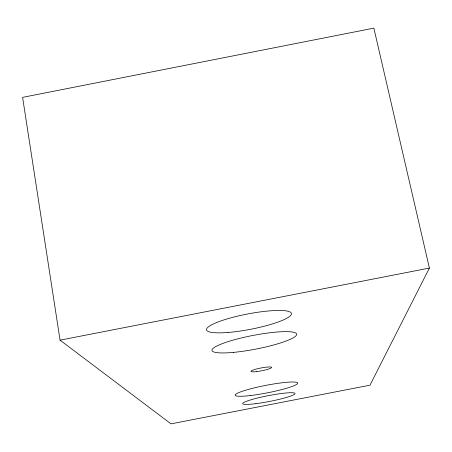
<?xml version="1.0" encoding="UTF-8"?>
<svg xmlns="http://www.w3.org/2000/svg" width="452" height="452" viewBox="0 0 452 452"><rect width="100%" height="100%" fill="white"/><g stroke="black" fill="none" stroke-linecap="round" stroke-linejoin="round"><path stroke-width="0.68" d="M429.4 268.076L369.973 385.183L170.997 423.857L60.065 340.153L22.6 97.361L373.861 28.143L429.4 268.076L60.065 340.153M228.074 332.457A43.228 7.797 -10.9 0 0 291.478 313.665A43.228 7.797 -10.9 0 0 227.469 318.818A43.228 7.797 -10.9 0 0 228.074 332.457M256.386 371.617A10.537 1.446 -10.9 0 0 271.675 367.386A10.537 1.446 -10.9 0 0 255.922 369.154A10.537 1.446 -10.9 0 0 256.386 371.617M233.283 352.396A43.132 6.978 -10.9 0 0 296.71 334.288A43.132 6.978 -10.9 0 0 233.017 340.141A43.132 6.978 -10.9 0 0 233.283 352.396M255.917 403.664A26.623 2.955 -11 0 0 295.015 393.556A26.623 2.955 -11 0 0 255.691 398.489A26.623 2.955 -11 0 0 255.917 403.664M250.86 395.489A31.877 3.814 -11 0 0 297.749 383.172A31.877 3.814 -11 0 0 250.719 388.793A31.877 3.814 -11 0 0 250.86 395.489"/></g></svg>
